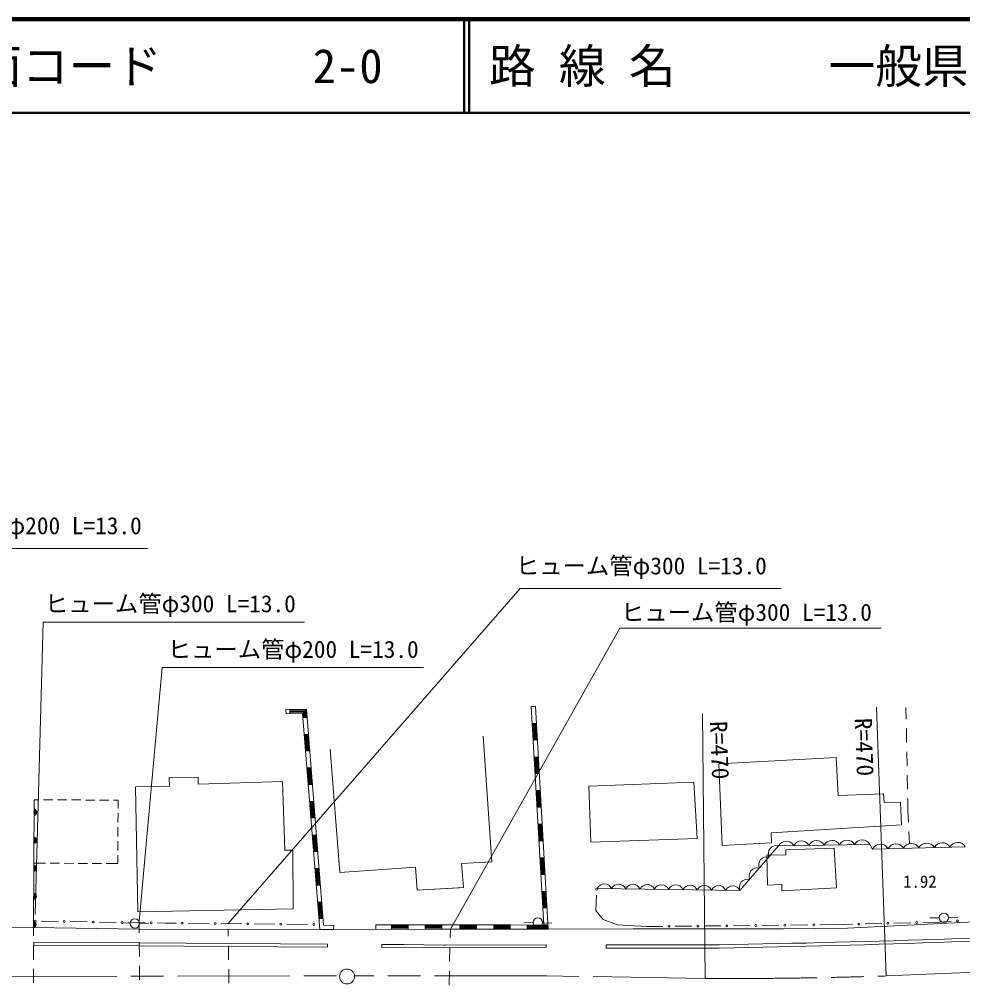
# Model space of a CAD drawing. Units: millimetres, scale not verified. Extents: x 40000 to 680000, y 20000 to 380000.
# Drawn here: x 130110 to 231100, y 276697 to 380000 of the extents above; entities that cross this region are included whole.
import ezdxf
from ezdxf.enums import TextEntityAlignment as Align

# ---------------------------------------------------------------- set-up
doc = ezdxf.new("R2010")
doc.units = ezdxf.units.MM
doc.header["$LTSCALE"] = 1000
doc.linetypes.add('CHAIN', pattern=[18.5, 12, -1.5, 3.5, -1.5])
for name, color, linetype, lineweight in [('M-BGD', 7, 'Continuous', 13), ('M-BMK', 2, 'CHAIN', 13), ('M-BMK-SRVR', 3, 'Continuous', 13), ('M-STR-HTXT', 7, 'Continuous', 13), ('M-TTL', 2, 'Continuous', 140), ('M-TTL-LINE', 7, 'Continuous', 50)]:
    doc.layers.add(name, color=color, linetype=linetype, lineweight=lineweight)
doc.layers.add('M-TTL-TXT', color=7, linetype='Continuous')
doc.styles.add('ＭＳ ゴシック', font='')
doc.styles.get('ＭＳ ゴシック').set_extended_font_data('MS Gothic')

msp = doc.modelspace()

# ---------------------------------------------------------------- linework, layer by layer
at = {"layer": 'M-BGD'}
for p, q in [((160839, 306191), (158652, 306138)), ((158663, 305688), (158652, 306138)), ((159088, 305698), (159077, 306148)), ((160756, 306099), (159079, 306058)), ((159081, 305968), (160673, 306007)), ((160590, 305915), (159083, 305878)), ((159085, 305788), (160507, 305822)), ((160551, 305276), (160507, 305822)), ((160590, 305915), (160640, 305283)), ((160730, 305290), (160673, 306007)), ((160756, 306099), (160820, 305297)), ((162683, 283060), (160839, 306191)), ((185360, 306476), (184911, 306451)), ((184911, 306451), (186257, 283082)), ((185360, 306476), (186733, 282631)), ((225024, 306366), (225048, 305106)), ((160424, 305730), (158663, 305688)), ((162267, 282616), (160424, 305730)), ((160461, 305269), (160909, 305304)), ((185464, 304679), (185015, 304653)), ((185104, 304659), (185208, 302862)), ((185194, 304664), (185298, 302867)), ((185284, 304669), (185388, 302872)), ((185374, 304674), (185477, 302877)), ((225068, 304106), (225098, 302606)), ((161052, 303510), (160604, 303474)), ((160837, 301687), (160694, 303482)), ((160926, 301694), (160783, 303489)), ((161016, 301702), (160873, 303496)), ((161106, 301709), (160963, 303503)), ((185118, 302856), (185567, 302882)), ((160747, 301680), (161195, 301716)), ((185671, 301085), (185221, 301059)), ((185311, 301065), (185415, 299268)), ((185401, 301070), (185505, 299273)), ((185491, 301075), (185595, 299278)), ((185581, 301080), (185684, 299283)), ((225117, 301607), (225147, 300107)), ((161338, 299922), (160890, 299886)), ((161123, 298099), (160980, 299893)), ((161212, 298106), (161069, 299900)), ((161302, 298113), (161159, 299907)), ((161392, 298120), (161249, 299914)), ((185325, 299262), (185774, 299288)), ((225167, 299107), (225196, 297607)), ((142812, 284490), (142550, 297875)), ((161033, 298091), (161482, 298127)), ((131617, 282803), (131688, 296486)), ((131688, 296486), (132188, 296484)), ((132688, 296481), (133688, 296476)), ((185878, 297491), (185428, 297465)), ((185518, 297471), (185622, 295674)), ((185608, 297476), (185712, 295679)), ((185698, 297481), (185801, 295684)), ((185788, 297486), (185891, 295689)), ((225216, 296608), (225240, 295348)), ((134188, 296473), (135188, 296468)), ((135688, 296466), (136688, 296461)), ((137188, 296458), (138188, 296453)), ((138688, 296450), (139688, 296445)), ((140188, 296443), (140688, 296440)), ((140688, 296440), (140683, 295548)), ((161625, 296333), (161176, 296297)), ((161409, 294510), (161266, 296304)), ((161498, 294517), (161355, 296311)), ((161588, 294524), (161445, 296319)), ((161678, 294531), (161535, 296326)), ((185532, 295668), (185981, 295694)), ((140680, 295048), (140675, 294048)), ((161319, 294503), (161768, 294539)), ((225240, 295348), (225294, 294075)), ((140673, 293548), (140668, 292548)), ((186085, 293897), (185635, 293871)), ((185725, 293877), (185829, 292079)), ((185815, 293882), (185919, 292085)), ((185905, 293887), (186008, 292090)), ((185995, 293892), (186098, 292095)), ((161911, 292744), (161462, 292709)), ((161695, 290921), (161552, 292716)), ((161784, 290929), (161641, 292723)), ((161874, 290936), (161731, 292730)), ((161964, 290943), (161821, 292737)), ((225336, 293076), (225390, 291804)), ((140665, 292048), (140660, 291048)), ((185739, 292074), (186188, 292100)), ((140657, 290548), (140653, 289657)), ((161605, 290914), (162054, 290950)), ((186292, 290303), (185842, 290277)), ((185932, 290282), (186036, 288485)), ((186022, 290288), (186125, 288491)), ((186112, 290293), (186215, 288496)), ((186202, 290298), (186305, 288501)), ((132903, 289697), (131653, 289703)), ((134403, 289689), (133403, 289694)), ((135903, 289681), (134903, 289686)), ((137403, 289674), (136403, 289679)), ((138903, 289666), (137903, 289671)), ((140653, 289657), (139403, 289663)), ((162197, 289156), (161748, 289120)), ((161981, 287333), (161838, 289127)), ((162071, 287340), (161928, 289134)), ((162160, 287347), (162017, 289141)), ((162250, 287354), (162107, 289149)), ((185946, 288480), (186395, 288506)), ((161891, 287326), (162340, 287361)), ((186498, 286709), (186049, 286683)), ((186139, 286688), (186243, 284891)), ((186229, 286694), (186332, 284897)), ((186319, 286699), (186422, 284902)), ((186409, 286704), (186512, 284907)), ((191821, 284636), (191882, 286260)), ((162483, 285567), (162034, 285531)), ((162267, 283744), (162124, 285538)), ((162357, 283751), (162214, 285546)), ((162446, 283758), (162303, 285553)), ((162536, 283766), (162393, 285560)), ((186153, 284886), (186602, 284912)), ((192611, 283675), (191821, 284636)), ((132448, 283490), (134257, 283462)), ((135557, 283442), (137366, 283415)), ((138666, 283395), (140475, 283367)), ((141991, 283282), (140992, 283328)), ((141775, 283347), (143584, 283319)), ((142951, 283455), (142954, 282230)), ((142990, 283245), (143989, 283217)), ((144884, 283300), (145788, 283286)), ((145788, 283286), (146899, 283275)), ((148198, 283263), (150419, 283243)), ((151719, 283231), (153939, 283210)), ((155239, 283198), (157459, 283178)), ((158759, 283166), (160979, 283145)), ((162177, 283737), (162626, 283773)), ((163767, 283044), (162683, 283060)), ((169952, 283101), (168267, 283103)), ((168267, 283103), (168267, 282614)), ((169952, 283101), (171752, 283099)), ((169952, 283011), (169952, 283101)), ((173552, 283097), (171752, 283099)), ((171752, 283009), (171752, 283099)), ((173552, 283097), (175352, 283095)), ((173552, 283007), (173552, 283097)), ((175352, 282645), (175352, 283095)), ((175352, 283095), (175352, 283095)), ((175352, 283095), (176509, 283093)), ((176509, 283093), (177264, 283092)), ((177264, 283092), (177263, 282642)), ((177264, 283092), (179064, 283090)), ((179063, 282640), (179064, 283090)), ((180864, 283088), (179064, 283090)), ((182664, 283086), (180864, 283088)), ((182663, 282636), (182664, 283086)), ((184464, 283084), (182664, 283086)), ((185123, 283337), (184124, 283322)), ((184463, 282634), (184464, 283084)), ((185197, 283083), (184464, 283084)), ((186049, 283082), (185197, 283083)), ((186257, 283082), (186049, 283082)), ((186123, 283327), (187123, 283292)), ((186705, 283115), (186256, 283089)), ((186352, 282992), (186346, 283094)), ((186436, 283100), (186447, 282902)), ((186543, 282811), (186526, 283105)), ((186616, 283110), (186638, 282721)), ((194159, 283088), (192611, 283675)), ((197238, 282917), (194159, 283088)), ((211412, 283062), (209612, 283044)), ((214511, 283094), (212712, 283075)), ((217585, 283125), (215811, 283107)), ((219345, 283170), (217585, 283125)), ((222444, 283248), (220645, 283202)), ((225543, 283326), (223744, 283280)), ((228602, 283403), (226843, 283358)), ((228591, 283862), (227591, 283862)), ((229880, 283489), (228602, 283403)), ((229591, 283878), (230590, 283910)), ((131617, 282803), (131621, 281909)), ((152484, 281872), (152474, 282627)), ((163761, 282594), (162267, 282616)), ((163761, 282594), (163767, 283044)), ((175352, 282645), (163761, 282594)), ((169952, 283011), (169952, 282921)), ((171752, 283009), (169952, 283011)), ((169952, 282921), (169952, 282831)), ((171752, 282919), (169952, 282921)), ((169952, 282831), (169952, 282741)), ((171752, 282829), (169952, 282831)), ((169952, 282741), (169952, 282621)), ((171752, 282739), (169952, 282741)), ((171752, 283009), (171752, 282739)), ((171752, 282739), (171752, 282629)), ((175352, 283005), (173552, 283007)), ((173552, 283007), (173552, 282737)), ((175352, 282915), (173552, 282917)), ((175352, 282825), (173552, 282827)), ((175352, 282735), (173552, 282737)), ((173552, 282737), (173552, 282637)), ((176256, 282644), (175352, 282645)), ((176256, 282644), (176233, 281696)), ((177263, 282642), (176256, 282644)), ((179063, 282640), (177263, 282642)), ((179064, 283000), (177264, 283002)), ((179064, 282910), (177264, 282912)), ((179064, 282820), (177264, 282822)), ((179064, 282730), (177264, 282732)), ((180863, 282638), (179063, 282640)), ((182663, 282636), (180863, 282638)), ((182664, 282996), (180864, 282998)), ((182664, 282906), (180864, 282908)), ((182664, 282816), (180864, 282818)), ((182664, 282726), (180864, 282728)), ((184463, 282634), (182663, 282636)), ((186733, 282631), (184463, 282634)), ((186352, 282992), (184464, 282994)), ((184464, 282904), (186447, 282902)), ((186543, 282811), (184464, 282814)), ((184464, 282724), (186638, 282721)), ((199012, 282935), (197238, 282917)), ((202112, 282967), (200312, 282949)), ((205212, 282999), (203412, 282980)), ((208312, 283030), (206512, 283012)), ((142956, 281230), (142960, 279730)), ((163115, 281036), (142956, 281166)), ((163115, 281036), (163119, 280710)), ((168919, 280999), (168919, 280673)), ((171278, 280984), (168919, 280999)), ((131625, 280909), (131631, 279409)), ((131673, 280912), (142957, 280840)), ((142957, 280840), (152499, 280778)), ((152519, 279373), (152498, 280872)), ((152499, 280778), (163119, 280710)), ((168919, 280673), (171276, 280658)), ((171276, 280658), (175561, 280668)), ((171278, 280984), (175560, 280932)), ((175726, 280933), (175560, 280932)), ((176209, 280696), (176172, 279196)), ((192920, 280593), (203492, 280592)), ((131635, 278409), (131641, 276909)), ((142962, 278730), (142966, 277230)), ((152554, 276873), (152533, 278373)), ((176148, 278197), (176111, 276697))]:
    msp.add_line(p, q, dxfattribs=at)
for points in [[(177664, 287110), (177461, 289662), (180706, 289832), (179779, 303290)], [(163391, 301893), (164407, 288685), (172535, 289278), (172704, 286823), (177191, 287077)], [(163391, 301893), (164407, 288685), (172535, 289278), (172704, 286823), (177664, 287110)], [(142550, 297875), (146173, 297953), (146137, 298871), (149258, 298921), (149258, 298145), (158285, 298456), (158544, 291089), (159408, 291110), (159411, 284815), (142812, 284490)], [(231378, 291450), (221459, 291214), (221152, 291708), (211392, 291549), (207258, 286764), (191980, 287001)], [(212160, 291143), (217323, 291310), (217577, 287077), (211735, 286738), (211735, 287415), (210211, 287331), (210124, 290564)], [(210124, 290564), (212160, 290591), (212160, 291143)], [(162267, 282616), (142954, 282638), (131617, 282803), (84294, 283046), (78249, 283107), (65155, 284067)], [(186733, 282631), (195818, 282674), (211905, 282674), (218763, 282759), (240202, 283802)], [(142956, 281166), (131675, 281238), (131673, 280912)], [(175561, 280668), (186506, 280696), (186506, 280961), (175726, 280933)], [(203492, 280946), (192920, 280947), (192920, 280593)]]:
    msp.add_lwpolyline(points, dxfattribs=at)
for points in [[(204995, 300347), (217559, 301005), (217754, 296938), (222624, 297125), (222680, 296202), (224452, 296229), (224539, 293818), (210604, 292952), (210622, 291861), (205353, 291600)], [(191078, 297943), (202320, 298351), (202684, 292336), (191295, 291934)]]:
    msp.add_lwpolyline(points, close=True, dxfattribs=at)
for centre, radius in [((191906, 286909), 100), ((229091, 283862), 500), ((131798, 283500), 100), ((134907, 283452), 100), ((138016, 283405), 100), ((141125, 283357), 100), ((142490, 283259), 500), ((144234, 283310), 100), ((147548, 283269), 100), ((151069, 283237), 100), ((154589, 283204), 100), ((158109, 283172), 100), ((161629, 283139), 100), ((185623, 283344), 500), ((202762, 282974), 100), ((205862, 283005), 100), ((208962, 283037), 100), ((212062, 283069), 100), ((215161, 283100), 100), ((219995, 283186), 100), ((223094, 283264), 100), ((226193, 283342), 100), ((230529, 283533), 100), ((199662, 282942), 100)]:
    msp.add_circle(centre, radius, dxfattribs=at)
for centre, radius, start, end in [((131627, 295153), 354, 278.50286, 80.90804), ((131627, 295153), 283, 280.7269, 78.684), ((131627, 295153), 212, 284.47323, 74.93768), ((131627, 295153), 142, 292.18496, 67.22595), ((131627, 295153), 100, 302.50262, 56.90828), ((131611, 292153), 354, 278.50286, 80.90804), ((131611, 292153), 283, 280.7269, 78.684), ((131611, 292153), 212, 284.47323, 74.93768), ((131611, 292153), 142, 292.18496, 67.22595), ((131611, 292153), 100, 302.50262, 56.90828), ((211159, 290706), 875, 74.55263, 203.79879), ((212212, 291151), 912, 27.77123, 154.09021), ((213839, 291178), 912, 27.77123, 154.09021), ((215465, 291204), 912, 27.77123, 154.09021), ((217092, 291230), 912, 27.77123, 154.09021), ((218718, 291257), 912, 27.77123, 154.09021), ((220345, 291283), 912, 27.77123, 154.09021), ((222296, 290800), 934, 29.03731, 153.68765), ((223949, 290839), 934, 29.03731, 153.68765), ((225603, 290879), 934, 29.03731, 153.68765), ((227256, 290918), 934, 29.03731, 153.68765), ((228909, 290957), 934, 29.03731, 153.68765), ((230562, 290996), 934, 29.03731, 153.68765), ((210126, 289510), 875, 74.55263, 203.79879), ((131596, 289153), 354, 278.50286, 80.90804), ((131596, 289153), 283, 280.7269, 78.684), ((131596, 289153), 212, 284.47323, 74.93768), ((131596, 289153), 142, 292.18496, 67.22595), ((131596, 289153), 100, 302.50262, 56.90828), ((209092, 288313), 875, 74.55263, 203.79879), ((192739, 286656), 834, 22.70047, 155.51588), ((194267, 286632), 834, 22.70047, 155.51588), ((195794, 286608), 834, 22.70047, 155.51588), ((197322, 286585), 834, 22.70047, 155.51588), ((198850, 286561), 834, 22.70047, 155.51588), ((200378, 286537), 834, 22.70047, 155.51588), ((201905, 286513), 834, 22.70047, 155.51588), ((203433, 286489), 834, 22.70047, 155.51588), ((204961, 286466), 834, 22.70047, 155.51588), ((206489, 286442), 834, 22.70047, 155.51588), ((208058, 287117), 875, 74.55263, 203.79879), ((131580, 286153), 354, 278.50286, 80.90804), ((131580, 286153), 283, 280.7269, 78.684), ((131580, 286153), 212, 284.47323, 74.93768), ((131580, 286153), 142, 292.18496, 67.22595), ((131580, 286153), 100, 302.50262, 56.90828), ((131565, 283153), 354, 278.50286, 80.90804), ((131565, 283153), 283, 280.7269, 78.684), ((131565, 283153), 212, 284.47323, 74.93768), ((131565, 283153), 142, 292.18496, 67.22595), ((131565, 283153), 100, 302.50262, 56.90828), ((179106, 1821411), 1540657, 270.90692, 272.75752), ((178693, 1761409), 1481025, 270.95943, 272.88444)]:
    msp.add_arc(centre, radius, start, end, dxfattribs=at)
at = {"layer": 'M-BMK'}
msp.add_line((222891, 277631), (264157, 279343), dxfattribs=at)
for points in [[(65862, 278171), (82169, 277823), (98727, 277784), (128557, 277549), (164397, 277662)], [(203522, 277356), (186571, 277642), (165989, 277646)]]:
    msp.add_lwpolyline(points, dxfattribs=at)
msp.add_arc((205621, 811511), 534159, 269.77478, 271.85271, dxfattribs=at)
at = {"layer": 'M-BMK-SRVR'}
for p, q in [((222891, 277631), (221889, 306398)), ((203258, 305677), (203522, 277356))]:
    msp.add_line(p, q, dxfattribs=at)
msp.add_circle((165193, 277573), 800, dxfattribs=at)
at = {"layer": 'M-STR-HTXT'}
for points in [[(114557, 285951), (115881, 323372), (143846, 323372)], [(152444, 283224), (183719, 319110), (211684, 319110)], [(131816, 284224), (132667, 315496), (160631, 315496)], [(176256, 282644), (194405, 314855), (222370, 314855)], [(142951, 283455), (145399, 310646), (173364, 310646)]]:
    msp.add_lwpolyline(points, dxfattribs=at)
at = {"layer": 'M-TTL'}
msp.add_line((680000, 380000), (40000, 380000), dxfattribs=at)
at = {"layer": 'M-TTL-LINE'}
for p, q in [((177750, 380000), (177750, 370000)), ((178250, 380000), (178250, 370000)), ((40000, 370000), (680000, 370000))]:
    msp.add_line(p, q, dxfattribs=at)

# ---------------------------------------------------------------- texts
at = {"layer": 'M-BGD', "style": 'ＭＳ ゴシック'}
msp.add_text('1.92', height=1320, dxfattribs=at).set_placement((224724, 286678), align=Align.BOTTOM_LEFT)
at = {"layer": 'M-BMK-SRVR', "style": 'ＭＳ ゴシック'}
for p in [(204961, 304908), (220452, 305244)]:
    msp.add_text('R=470', height=1833, rotation=272.172, dxfattribs=at).set_placement(p, align=Align.MIDDLE_LEFT)
at = {"layer": 'M-STR-HTXT', "style": 'ＭＳ ゴシック'}
for s, p in [('ヒューム管φ200 L=13.0', (129783, 325814)), ('ヒューム管φ300 L=13.0', (196696, 321518)), ('ヒューム管φ300 L=13.0', (146278, 317465)), ('ヒューム管φ300 L=13.0', (207945, 316546)), ('ヒューム管φ200 L=13.0', (159429, 312585))]:
    msp.add_text(s, height=1833, dxfattribs=at).set_placement(p, align=Align.MIDDLE_CENTER)
at = {"layer": 'M-TTL-TXT', "style": 'ＭＳ ゴシック'}
for s, p in [('図面コード', (120380, 375000)), ('路 線 名', (180380, 375000)), ('一般県道\u3000開作上嘉川(停)線', (216734, 375000)), ('2-0', (161521, 375000))]:
    msp.add_text(s, height=3666, dxfattribs=at).set_placement(p, align=Align.MIDDLE_LEFT)

doc.saveas('drawing.dxf')
